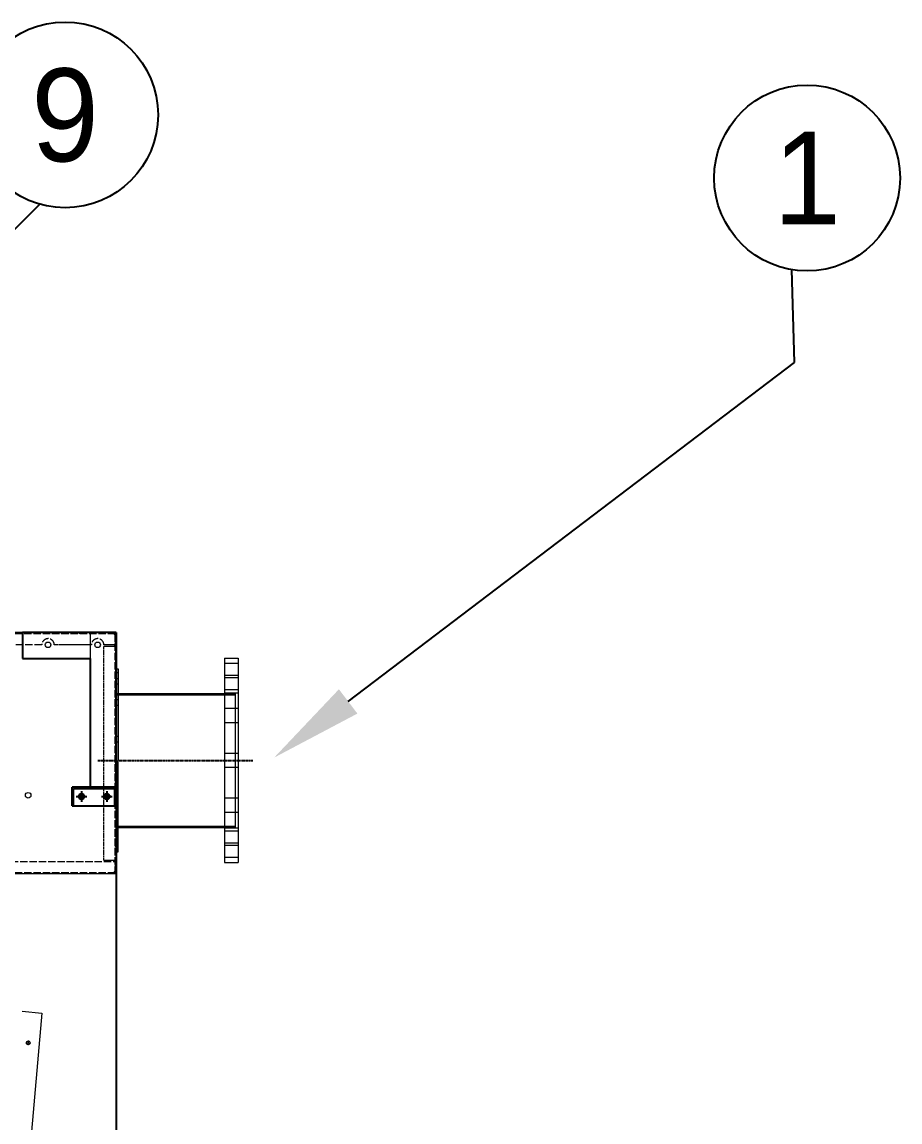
# Model space of a CAD drawing. Header units: millimetres. Extents: x 2023 to 34286, y 1728 to 24542.
# Drawn here: x 18716 to 20133, y 12499 to 14275 of the extents above; entities that cross this region are included whole.
import ezdxf
from ezdxf import colors
from ezdxf.entities.mleader import LeaderData, LeaderLine
from ezdxf.enums import TextEntityAlignment as Align
from ezdxf.math import Vec2, Vec3

# ---------------------------------------------------------------- set-up
doc = ezdxf.new("R2010")
doc.units = ezdxf.units.MM
for name, pattern in [('CENTER', [2, 1.25, -0.25, 0.25, -0.25]), ('DASHDOT', [18.5, 12, -3, 0.5, -3]), ('DASHED', [15, 12, -3])]:
    doc.linetypes.add(name, pattern=pattern)
for name, color, linetype in [('center', 1, 'CENTER'), ('냉각탑_dim', 1, 'Continuous'), ('냉각탑_text', 3, 'Continuous')]:
    doc.layers.add(name, color=color, linetype=linetype)
doc.styles.get("Standard").update_dxf_attribs({"font": 'arial.ttf'})
doc.styles.add('돋움', font='Dotum.ttf')

# ---------------------------------------------------------------- blocks, each defined once
blk = doc.blocks.new('A$C4226346C')
at = {"color": 7, "lineweight": 15}
for p, q in [((23.3, 330), (23.3, 165)), ((45.3, 330), (23.3, 330)), ((23.3, 321.5), (45.3, 321.5)), ((45.3, 330), (45.3, 165)), ((23.3, 302.1), (45.3, 302.1)), ((23.3, 302.1), (45.3, 302.1)), ((217.1, 312.7), (217.1, 165)), ((220.3, 312.7), (217.1, 312.7)), ((220.3, 312.7), (217.1, 312.7)), ((220.3, 307), (217.1, 307)), ((220.3, 312.7), (220.3, 165)), ((23.3, 298.5), (45.3, 298.5)), ((217.1, 297), (220.3, 297)), ((217.1, 297), (220.3, 297)), ((217.1, 288), (220.3, 288)), ((217.1, 288), (220.3, 288)), ((23.3, 279.1), (45.3, 279.1)), ((23.3, 279.1), (45.3, 279.1)), ((45.3, 274), (23.3, 274)), ((28.3, 273), (28.3, 165)), ((45.3, 273), (28.3, 273)), ((220.3, 271), (28.3, 271)), ((217.1, 273), (45.3, 273)), ((220.3, 273), (217.1, 273)), ((220.3, 273), (217.1, 273)), ((220.3, 165), (220.3, 273)), ((23.3, 249), (45.3, 249)), ((23.3, 249), (45.3, 249)), ((217.1, 262.8), (220.3, 262.8)), ((217.1, 262.8), (220.3, 262.8)), ((217.1, 253.8), (220.3, 253.8)), ((217.1, 253.8), (220.3, 253.8)), ((23.3, 226), (45.3, 226)), ((23.3, 226), (45.3, 226)), ((217.1, 203.7), (220.3, 203.7)), ((217.1, 203.7), (220.3, 203.7)), ((217.1, 194.7), (220.3, 194.7)), ((217.1, 194.7), (220.3, 194.7)), ((23.3, 176.5), (45.3, 176.5)), ((23.3, 176.5), (45.3, 176.5)), ((23.3, 165), (23.3, 0)), ((28.3, 165), (28.3, 57)), ((28.3, 165), (28.3, 59)), ((45.3, 165), (45.3, 0)), ((217.1, 17.3), (217.1, 165)), ((220.3, 17.3), (220.3, 165)), ((220.3, 57), (220.3, 165)), ((220.3, 59), (220.3, 165)), ((23.3, 153.5), (45.3, 153.5)), ((23.3, 153.5), (45.3, 153.5)), ((217.1, 135.3), (220.3, 135.3)), ((217.1, 135.3), (220.3, 135.3)), ((217.1, 126.3), (220.3, 126.3)), ((217.1, 126.3), (220.3, 126.3)), ((23.3, 104), (45.3, 104)), ((23.3, 104), (45.3, 104)), ((23.3, 81), (45.3, 81)), ((23.3, 81), (45.3, 81)), ((217.1, 76.2), (220.3, 76.2)), ((217.1, 76.2), (220.3, 76.2)), ((45.3, 56), (23.3, 56)), ((220.3, 59), (28.3, 59)), ((45.3, 57), (28.3, 57)), ((217.1, 57), (45.3, 57)), ((217.1, 67.2), (220.3, 67.2)), ((217.1, 67.2), (220.3, 67.2)), ((220.3, 57), (217.1, 57)), ((220.3, 57), (217.1, 57)), ((23.3, 50.9), (45.3, 50.9)), ((23.3, 50.9), (45.3, 50.9)), ((217.1, 42), (220.3, 42)), ((217.1, 42), (220.3, 42)), ((23.3, 31.5), (45.3, 31.5)), ((23.3, 27.9), (45.3, 27.9)), ((23.3, 27.9), (45.3, 27.9)), ((217.1, 33), (220.3, 33)), ((217.1, 33), (220.3, 33)), ((220.3, 23), (217.1, 23)), ((23.3, 8.5), (45.3, 8.5)), ((220.3, 17.3), (217.1, 17.3)), ((220.3, 17.3), (217.1, 17.3)), ((45.3, 0), (23.3, 0))]:
    blk.add_line(p, q, dxfattribs=at)
at = {"layer": 'center'}
blk.add_line((249.8, 165), (0, 165), dxfattribs=at)
blk = doc.blocks.new('A$C7AF137E1')
at = {"color": 7, "linetype": 'DASHDOT', "lineweight": 13, "ltscale": 0.0195}
for p, q in [((2650, 21.4), (2650, 13.6)), ((2653.9, 17.5), (2646.1, 17.5))]:
    blk.add_line(p, q, dxfattribs=at)
at = {"color": 7, "lineweight": 13, "ltscale": 0.07975}
blk.add_line((2700, 31.9), (2700, 0), dxfattribs=at)
at = {"color": 7, "lineweight": 13}
blk.add_line((2700, 0), (0, 0), dxfattribs=at)
blk.add_circle((2650, 17.5), 3, dxfattribs=at)
blk = doc.blocks.new('A$C60135176')
at = {"color": 1}
for p, q in [((151, 250), (0, 250)), ((0, 250), (0, 208)), ((151, 0), (151, 250)), ((0, 208), (109, 208)), ((109, 208), (109, 0)), ((109, 0), (151, 0))]:
    blk.add_line(p, q, dxfattribs=at)
blk = doc.blocks.new('A$C506531F9')
for p, q in [((71, 30), (0, 30)), ((0, 0), (0, 30)), ((71, 0), (71, 30)), ((0, 0), (71, 0))]:
    blk.add_line(p, q)
at = {"color": 7}
for p, q in [((2, 28), (69, 28)), ((2, 0), (2, 28)), ((69, 0), (69, 28)), ((0, 0), (71, 0))]:
    blk.add_line(p, q, dxfattribs=at)
for centre, radius in [((15, 15), 4.5), ((15, 15), 4.5), ((15, 15), 3), ((56, 15), 4.5), ((56, 15), 4.5), ((56, 15), 3)]:
    blk.add_circle(centre, radius)
at = {"layer": 'center'}
for p, q in [((15, 23.5), (15, 6.5)), ((56, 23.5), (56, 6.5)), ((6.5, 15), (23.5, 15)), ((47.5, 15), (64.5, 15))]:
    blk.add_line(p, q, dxfattribs=at)
blk = doc.blocks.new('1')
at = {"color": 7, "lineweight": 13}
for p, q in [((18866.5, 13289.7), (16369.9, 13289.7)), ((18826.2, 13286.8), (18826.2, 13039.7)), ((18868.2, 13286.8), (18868.2, 12902.6)), ((18866.5, 13039.7), (18826.2, 13039.7)), ((18866.5, 12899.7), (16369.9, 12899.7))]:
    blk.add_line(p, q, dxfattribs=at)
at = {"color": 7, "linetype": 'DASHED', "lineweight": 13}
for p, q in [((18866.5, 13287.7), (16369.9, 13287.7)), ((18866.2, 13286.8), (18866.2, 12902.6)), ((18748.2, 13269.7), (16920.2, 13269.7)), ((18668.2, 12919.7), (18866.5, 12919.7)), ((18866.5, 12901.7), (16369.9, 12901.7))]:
    blk.add_line(p, q, dxfattribs=at)
at = {"color": 7, "linetype": 'DASHED', "lineweight": 13, "ltscale": 0.00625}
for p, q in [((18809.2, 13287.7), (18809.2, 13289.7)), ((18827.2, 13287.7), (18827.2, 13289.7)), ((18868.2, 13286.8), (18866.2, 13286.8)), ((18868.2, 13267.7), (18866.2, 13267.7)), ((18868.2, 13244.2), (18866.2, 13244.2)), ((18868.2, 13235.2), (18866.2, 13235.2)), ((18868.2, 13144.2), (18866.2, 13144.2)), ((18868.2, 13135.2), (18866.2, 13135.2)), ((18868.2, 13044.2), (18866.2, 13044.2)), ((18868.2, 13035.2), (18866.2, 13035.2)), ((18868.2, 12944.2), (18866.2, 12944.2)), ((18868.2, 12935.2), (18866.2, 12935.2)), ((18868.2, 12921.7), (18866.2, 12921.7)), ((18827.2, 12901.7), (18827.2, 12899.7)), ((18833.2, 12901.7), (18833.2, 12899.7)), ((18868.2, 12902.6), (18866.2, 12902.6))]:
    blk.add_line(p, q, dxfattribs=at)
at = {"color": 7, "linetype": 'DASHED', "lineweight": 13, "ltscale": 0.002219}
for p, q in [((18866.5, 13287.7), (18865.8, 13287.7)), ((18866.5, 12901.7), (18865.8, 12901.7))]:
    blk.add_line(p, q, dxfattribs=at)
at = {"color": 7, "linetype": 'DASHED', "lineweight": 13, "ltscale": 0.002812}
for p, q in [((18866.2, 13286.8), (18866.2, 13287.7)), ((18866.2, 12902.6), (18866.2, 12901.7))]:
    blk.add_line(p, q, dxfattribs=at)
at = {"color": 7, "lineweight": 13, "ltscale": 0.004222}
for p, q in [((18866.5, 13288.4), (18866.5, 13289.7)), ((18866.5, 12901.1), (18866.5, 12899.7))]:
    blk.add_line(p, q, dxfattribs=at)
at = {"color": 7, "lineweight": 13, "ltscale": 0.003766}
for p, q in [((18866.5, 13288.4), (18866.5, 13287.2)), ((18866.5, 12901.1), (18866.5, 12902.3))]:
    blk.add_line(p, q, dxfattribs=at)
at = {"color": 7, "lineweight": 13, "ltscale": 0.002201}
for p, q in [((18867.2, 13287.7), (18866.5, 13287.7)), ((18867.2, 12901.7), (18866.5, 12901.7))]:
    blk.add_line(p, q, dxfattribs=at)
at = {"color": 7, "linetype": 'DASHED', "lineweight": 13, "ltscale": 0.003094}
for p, q in [((18866.5, 13286.3), (18866.5, 13287.3)), ((18866.5, 12903.1), (18866.5, 12902.1))]:
    blk.add_line(p, q, dxfattribs=at)
at = {"color": 7, "linetype": 'DASHED', "lineweight": 13, "ltscale": 0.051875}
for p, q in [((18866.5, 13286.3), (18866.5, 13269.7)), ((18848.2, 13267.7), (18864.8, 13267.7)), ((18864.8, 12921.7), (18848.2, 12921.7)), ((18866.5, 12919.7), (18866.5, 12903.1))]:
    blk.add_line(p, q, dxfattribs=at)
at = {"color": 7, "lineweight": 13, "ltscale": 0.003112}
for p, q in [((18867.2, 13287.7), (18868.2, 13287.7)), ((18867.2, 12901.7), (18868.2, 12901.7))]:
    blk.add_line(p, q, dxfattribs=at)
blk.add_line((18868.2, 13289.7), (18868.2, 9689.7))
at = {"color": 7, "lineweight": 13, "ltscale": 0.002813}
for p, q in [((18868.2, 13286.8), (18868.2, 13287.7)), ((18868.2, 12902.6), (18868.2, 12901.7))]:
    blk.add_line(p, q, dxfattribs=at)
at = {"color": 7, "linetype": 'DASHED', "lineweight": 13, "ltscale": 0.1875}
blk.add_line((18828.2, 13269.7), (18768.2, 13269.7), dxfattribs=at)
at = {"color": 7, "linetype": 'DASHED', "lineweight": 13, "ltscale": 0.057188}
blk.add_line((18866.5, 13269.7), (18848.2, 13269.7), dxfattribs=at)
at = {"color": 7, "linetype": 'DASHED', "lineweight": 13, "ltscale": 0.298983}
blk.add_line((18848.2, 12921.7), (18848.2, 13267.7), dxfattribs=at)
at = {"color": 7, "linetype": 'DASHED', "lineweight": 13, "ltscale": 0.004375}
for p, q in [((18866.2, 13267.7), (18864.8, 13267.7)), ((18866.2, 12921.7), (18864.8, 12921.7))]:
    blk.add_line(p, q, dxfattribs=at)
at = {"color": 7, "lineweight": 13}
for centre in [(18758.2, 13269.7), (18838.2, 13269.7), (18726.1, 13026.8)]:
    blk.add_circle(centre, 4.5, dxfattribs=at)
at = {"color": 7, "linetype": 'DASHED', "lineweight": 13}
for centre in [(18758.2, 13269.7), (18838.2, 13269.7)]:
    blk.add_arc(centre, 10, 0, 180, dxfattribs=at)
at = {"color": 7, "lineweight": 13}
for points in [[(18866.5, 13288.4), (18866.2, 13288), (18865.8, 13287.6), (18865.5, 13287.2), (18865.1, 13286.8), (18864.8, 13286.3)], [(18867.2, 13287.7), (18866.8, 13287.4), (18866.4, 13287.2), (18865.9, 13286.9), (18865.3, 13286.6), (18864.8, 13286.3)], [(18867.2, 12901.7), (18866.8, 12902), (18866.4, 12902.3), (18865.9, 12902.6), (18865.3, 12902.9), (18864.8, 12903.1)], [(18866.5, 12901.1), (18866.2, 12901.4), (18865.8, 12901.8), (18865.5, 12902.3), (18865.1, 12902.7), (18864.8, 12903.1)]]:
    blk.add_open_spline(points, degree=5, dxfattribs=at)
at = {"color": 7, "linetype": 'DASHED', "lineweight": 13}
for points in [[(18865.8, 13287.7), (18865.6, 13287.5), (18865.5, 13287.2), (18865.2, 13286.9), (18865, 13286.6), (18864.8, 13286.3)], [(18866.5, 13287.2), (18866.2, 13287), (18865.8, 13286.9), (18865.5, 13286.7), (18865.1, 13286.5), (18864.8, 13286.3)], [(18865.8, 12901.7), (18865.6, 12902), (18865.5, 12902.3), (18865.2, 12902.6), (18865, 12902.9), (18864.8, 12903.1)], [(18866.5, 12902.3), (18866.2, 12902.4), (18865.8, 12902.6), (18865.5, 12902.8), (18865.1, 12903), (18864.8, 12903.1)]]:
    blk.add_open_spline(points, degree=5, dxfattribs=at)
for name, p in [('A$C60135176', (18717.2, 13039.7)), ('A$C506531F9', (18797.2, 13009.7))]:
    blk.add_blockref(name, p)
at = {"xscale": -1}
blk.add_blockref('A$C4226346C', (19088.5, 12918), dxfattribs=at)
at = {"lineweight": 5, "rotation": 85.00158515409453}
blk.add_blockref('A$C7AF137E1', (18512.7, 9985.4), dxfattribs=at)

msp = doc.modelspace()

# ---------------------------------------------------------------- linework, layer by layer
at = {"layer": '냉각탑_dim', "linetype": 'ByBlock', "lineweight": -2, "elevation": 0}
msp.add_lwpolyline([(18126.2, 13364.7), (18745, 13981)], dxfattribs=at)
at = {"layer": '냉각탑_dim', "linetype": 'ByBlock', "lineweight": -2}
for centre in [(18785.7, 14125.4), (19983.2, 14023.5)]:
    msp.add_circle(centre, 150, dxfattribs=at)

# ---------------------------------------------------------------- block references
msp.add_blockref('1', (0, 0))

# ---------------------------------------------------------------- texts
at = {"layer": '냉각탑_text', "style": '돋움'}
for s, p in [('9', (18785.7, 14125.4)), ('1', (19983.2, 14023.5))]:
    msp.add_text(s, height=150, dxfattribs=at).set_placement(p, align=Align.MIDDLE_CENTER)

# ---------------------------------------------------------------- leaders
at = {"layer": '냉각탑_dim'}
ml = msp.add_multileader_mtext('Standard', dxfattribs=at)
ml.set_content('')
ml.set_leader_properties(color=256)
ml.build(insert=Vec2(0, 0))
ml.multileader.update_dxf_attribs({"text_right_attachment_type": 6, "dogleg_length": 5, "arrow_head_size": 150, "scale": 30})
ctx = ml.context
ctx.base_point, ctx.scale, ctx.char_height, ctx.arrow_head_size, ctx.landing_gap_size, ctx.plane_origin, ctx.plane_x_axis, ctx.plane_y_axis = Vec3(19958.8, 13875.5), 30, 5.4, 150, 2.7, Vec3(19125.3, 13007.3), Vec3(-0.027402, 0.999624), Vec3(-0.999624, -0.027402)
ctx.right_attachment = 6
notes = []
notes.append((ctx, [(0, (1, 1, 0), (19962.9, 13725.6), (-0.027402, 0.999624), 150, [(0, [(19123.1, 13087.6)], 0, [])])]))
ctx.mtext, ml.multileader.dxf.content_type = None, 0
for ctx, leaders in notes:
    for number, flags, end, landing, length, lines in leaders:
        leader = LeaderData()
        leader.index, (leader.has_last_leader_line, leader.has_dogleg_vector, leader.attachment_direction) = number, flags
        leader.last_leader_point, leader.dogleg_vector, leader.dogleg_length = Vec3(end), Vec3(landing), length
        for number, points, colour, breaks in lines:
            line = LeaderLine()
            line.index, line.vertices, line.color, line.breaks = number, Vec3.list(points), colors.encode_raw_color(colour), breaks
            leader.lines.append(line)
        ctx.leaders.append(leader)

doc.saveas('drawing.dxf')
